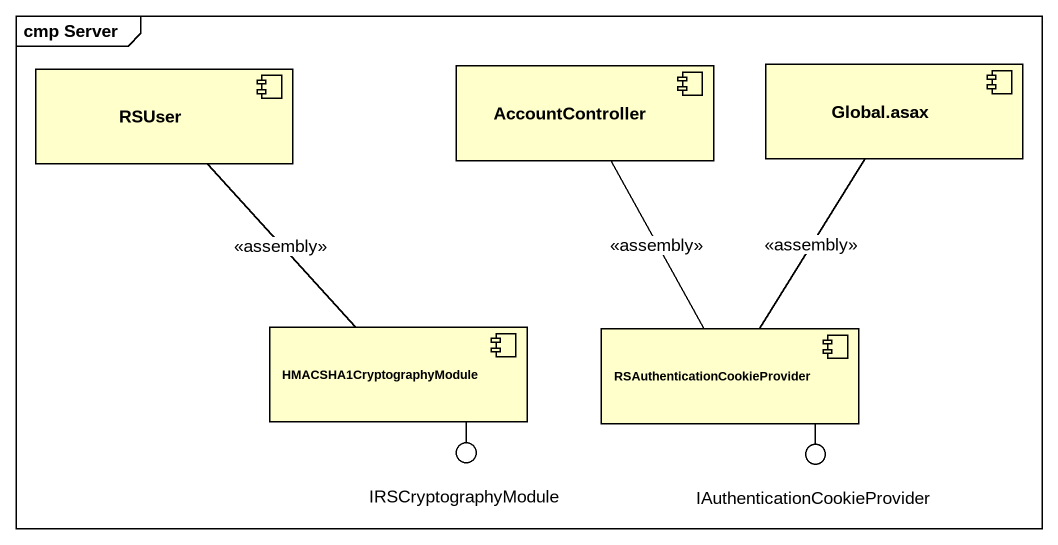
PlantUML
@startuml
mainframe cmp Server
component RSUser
component AccountController
component "Global.asax" as Global_asax
component HMACSHA1CryptographyModule
component "RSAuthenticationCookieProvider" as RSAuthenticationCookieProvid
() IRSCryptographyModule
() "IAuthenticationCookieProvider" as IAuthenticationCookieProvide
HMACSHA1CryptographyModule -- IRSCryptographyModule
RSAuthenticationCookieProvid -- IAuthenticationCookieProvide
RSUser -- HMACSHA1CryptographyModule : <<assembly>>
AccountController -- RSAuthenticationCookieProvid : <<assembly>>
Global_asax -- RSAuthenticationCookieProvid : <<assembly>>
@enduml
